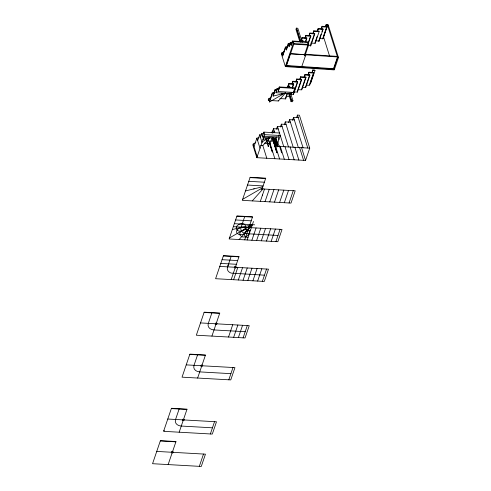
<?xml version="1.0" encoding="UTF-8"?>
<svg xmlns="http://www.w3.org/2000/svg" width="491" height="491" viewBox="0 0 491 491"><rect width="100%" height="100%" fill="white"/><g stroke="black" fill="none" stroke-linecap="round" stroke-linejoin="round"><path stroke-width="0.74" d="M251.883 240.252L256.069 227.959M265.042 201.623L269.234 189.33M281.644 152.897L279.44 145.735M262.501 194.964L262.36 195.381M272.499 137.842L276.893 152.732L272.131 137.535L270.093 143.513L274.856 158.71M227.388 267.57L228.597 263.845M284.344 51.432L281.742 52.942L281.398 53.936L285.369 66.598L334.261 69.894L338.446 57.6L328.123 24.66L326.177 24.55L325.472 26.612M281.576 54.489L281.914 53.488L283.866 52.359M282.564 53.918L282.693 53.531L281.914 53.488M282.534 55.471L285.4 47.062L287.566 46.535M287.72 47.087L285.572 47.609L282.706 56.023L281.742 52.942M255.799 142.525L253.196 144.029L252.853 145.029L256.824 157.691L305.543 160.434L309.729 148.147L299.406 115.201L297.46 115.09L296.717 117.263M270.535 97.74L268.583 98.875L268.246 99.869L268.417 100.422L269.841 100.502M268.417 100.422L268.583 98.875M286.192 49.597L288.199 43.705L290.426 43.834M253.988 146.564L256.854 138.155L259.076 137.615M274.408 92.468L272.241 92.995L269.375 101.404L269.547 101.956L285.167 92.897M269.547 101.956L272.413 93.542L272.241 92.995M288.996 46.24L290.261 42.514L292.489 42.643M257.646 140.684L259.653 134.798L261.138 134.884M277.268 89.767L275.04 89.638L273.033 95.53L273.205 96.076L285.517 93.087M273.205 96.076L275.212 90.191L275.04 89.638M302.106 41.993L297.804 28.263L296.349 28.165L295.95 29.331L299.798 41.612M291.059 45.049L292.427 41.017L308.017 41.901L308.814 44.429L305.347 54.611L305.224 54.231L337.704 56.422L337.863 56.974L333.69 69.237L334.469 69.28L286.357 66.027L286.198 65.481L333.53 68.679L333.69 69.225L333.53 68.679L337.704 56.422M260.451 137.333L261.715 133.607L263.943 133.736M279.33 88.576L277.102 88.448L276.01 92.719L291.599 93.597L292.022 92.357M276.01 92.719L277.102 88.448M285.369 66.598L293.225 43.552L292.427 41.017M286.443 64.757L290.126 53.949M286.149 66.641L294.005 43.595L293.379 41.612M279.471 132.987L263.882 132.11L262.513 136.142L278.102 137.02L278.894 139.548M279.269 86.95L278.072 91.529L293.661 92.412L295.036 88.38L294.864 87.834L279.269 86.95L278.072 91.529M256.824 157.691L264.68 134.644L263.882 132.11M301.143 40.219L302.033 37.598L306.758 37.862L305.764 41.827M301.314 40.765L302.033 37.598M302.536 42.054L302.83 40.127L301.118 40.035M272.83 133.147L272.573 131.122L274.285 131.22M287.763 86.539L287.935 87.091L287.959 85.968L289.672 86.06L289.843 86.612L288.131 86.514L287.959 85.968M272.376 131.962L273.487 128.685L278.213 128.955M287.763 86.809L288.88 83.531L293.6 83.795L292.372 88.441M287.935 87.091L288.131 86.514M288.377 86.042L288.88 83.531M304.979 38.224L305.961 35.327L310.686 35.598L310.858 36.144L308.28 43.699M305.433 37.942L305.961 35.327M179.129 409.021L175.569 419.467A8.255 5.917 -17.4 0 0 181.271 426.053L212.45 427.814M197.585 354.864L194.025 365.31A8.255 5.917 -17.4 0 0 199.72 371.896L230.905 373.657M211.879 312.914L208.319 323.36A8.255 5.917 -17.4 0 0 214.021 329.946L245.199 331.701M231.132 256.4L227.364 267.656A8.255 5.917 -17.4 0 0 227.91 270.682L228.376 271.32A8.255 5.917 -17.4 0 0 231.329 273.113L264.453 275.193M244.671 216.672L240.903 227.922A8.255 5.917 -17.4 0 0 241.449 230.948L241.916 231.592A8.255 5.917 -17.4 0 0 243.99 233.065L246.813 233.704L277.992 235.459M287.204 93.29L285.48 98.353L285.652 98.906L279.79 98.574M285.652 98.906L287.628 93.118M305.592 41.275L306.758 37.862M276.488 129.151L277.415 126.42L282.141 126.69M292.065 83.433L292.802 81.261L297.528 81.531L297.699 82.077L293.508 94.37L290.138 94.18M292.237 83.979L292.802 81.261M308.907 35.953L309.889 33.063L314.608 33.333L314.78 33.879L310.594 46.172M309.361 35.671L309.889 33.063M292.433 87.208L293.6 83.795M308.109 43.153L310.686 35.598M277.624 143.274L276.04 138.21L276.464 136.971M280.361 127.046L281.343 124.155L286.063 124.419M295.748 81.887L296.73 78.996L301.456 79.266L301.627 79.812L297.436 92.105L294.066 91.915M296.165 81.715L296.73 78.996M312.835 33.689L313.817 30.798L318.947 31.086L319.119 31.633L315.142 43.312L310.742 43.067M301.781 66.531L305.568 55.434M305.961 54.28L305.684 55.802L304.224 55.722L308.035 44.386L307.409 42.404M313.289 33.406L313.817 30.798M278.102 137.02L278.79 135.007M293.943 90.516L294.631 88.503M297.528 81.531L293.336 93.824L293.508 94.37M276.065 145.661L277.532 145.741L277.139 146.895L275.678 146.809L276.065 145.661L273.573 137.701M290.494 92.848L292.918 100.581L292.526 101.735L291.065 101.655L291.427 100.587L289.064 93.063M314.608 33.333L310.631 45.006L310.803 45.559L308.109 45.405M168.143 464.584L172.132 452.868M172.525 451.714L175.993 441.538L160.404 440.654L152.554 463.707L201.273 466.45L205.459 454.157L173.059 452.334M179.178 432.203L183.168 420.486M183.56 419.332L187.028 409.156L171.439 408.273L163.583 431.325L212.302 434.069L216.494 421.775L184.094 419.952M197.627 378.045L201.623 366.329M202.016 365.175L205.484 354.999L189.894 354.115L182.038 377.168L230.758 379.911L234.944 367.618L202.55 365.795M211.922 336.09L215.917 324.379M216.31 323.225L219.778 313.043L204.188 312.166L196.332 335.212L245.052 337.961L249.244 325.668L216.844 323.839M231.181 279.582L235.171 267.865M235.563 266.711L239.031 256.535L223.442 255.651L215.592 278.704L264.311 281.447L268.497 269.154L236.097 267.331M244.721 239.847L248.71 228.131M249.103 226.983L252.57 216.801L236.981 215.923L229.125 238.97L277.845 241.719L282.037 229.426L249.637 227.597M262.268 188.354L265.735 178.172L250.146 177.294L242.29 200.34L291.01 203.084L295.201 190.796L262.802 188.967M276.801 145.698L280.269 135.522L264.68 134.644M284.289 124.782L285.271 121.891L290.402 122.179M299.676 79.622L300.658 76.731L305.795 77.019L305.967 77.572L301.775 89.859L298.111 89.657M300.093 79.45L300.658 76.731M317.174 31.449L318.156 28.552L322.875 28.822L323.047 29.368L318.862 41.661M317.628 31.166L318.156 28.552M301.456 79.266L297.264 91.553L297.436 92.105M233.624 279.717L237.81 267.423M247.163 239.989L253.473 221.472M260.322 201.359L264.514 189.066M276.893 152.732L277.034 152.314M317.076 36.58L314.97 42.766L315.142 43.312M288.628 122.535L289.61 119.644L294.33 119.914M304.015 77.382L304.997 74.485L309.717 74.755L309.889 75.301L305.703 87.594L302.333 87.404M304.432 77.204L304.997 74.485M321.096 29.178L322.084 26.287L326.803 26.557L326.975 27.103L322.998 38.783L319.629 38.593M321.556 28.895L322.084 26.287M301.603 89.313L305.795 77.019M321.004 34.315L318.898 40.495L319.07 41.048L315.701 40.857M321.943 31.565L322.875 28.822M292.55 120.27L293.538 117.38L298.258 117.644M307.943 75.111L308.925 72.22L313.645 72.49L313.817 73.036L309.631 85.33L306.261 85.139M238.344 279.987L242.529 267.693M308.36 74.939L308.925 72.22M325.883 26.471L326.177 24.55M309.717 74.755L305.531 87.048L305.703 87.594M326.57 27.238L322.826 38.23L322.998 38.783M312.11 72.103L312.847 69.937L314.792 70.041L314.97 70.594L310.778 82.887L310.607 82.335L312.822 75.829M312.282 72.65L312.847 69.937M309.459 84.777L313.645 72.49M243.063 280.251L247.255 267.957M256.603 240.516L260.789 228.229M269.768 201.887L273.953 189.6M228.53 337.029L232.716 324.735M247.783 280.514L251.975 268.221M261.322 240.786L265.514 228.493M274.487 202.157L278.673 189.864M233.661 337.317L237.853 325.024M252.92 280.803L257.106 268.516M266.46 241.075L270.645 228.781M279.618 202.445L283.81 190.152M238.38 337.581L242.572 325.294M257.64 281.073L261.826 268.78M271.179 241.339L275.365 229.052M284.338 202.709L288.53 190.416M199.321 466.34L203.507 454.046M210.357 433.958L214.542 421.665M228.812 379.801L232.998 367.507M243.106 337.851L247.292 325.558M262.36 281.337L266.552 269.043M275.899 241.609L280.085 229.315M289.064 202.979L293.25 190.686M286.566 87.674L287.585 86.533M271.265 100.581L278.385 100.98L285.504 93.026M271.179 132.834L272.376 131.698M260.69 145.471L262.826 145.588L269.927 137.652M252.257 200.905L262.427 189.532M239.099 239.534L252.374 224.694L232.335 229.561M268.755 99.421L270.707 98.292M291.427 100.587L292.918 100.581M261.801 142.034L268.958 137.885M276.967 145.213L276.04 145.747L273.542 137.787M242.628 199.346L262.433 187.863M229.469 237.975L252.374 224.694M262.838 139.426L269.952 137.695M265.803 138.701L268.184 146.3L268.749 146.165L266.368 138.566M253.651 188.949L254.215 188.814M272.413 93.542L274.579 93.02M268.184 146.3L268.749 146.165M245.494 190.931L262.82 186.721M250.52 230.126L246.893 230.973L244.561 233.501A4.996 3.584 -17.4 0 0 244.972 236.232L246.728 237.343L247.992 237.552M326.349 25.096L328.295 25.207M322.256 26.839L326.975 27.103M318.328 29.104L323.047 29.368M313.988 31.344L319.119 31.633M310.06 33.615L314.78 33.879M306.132 35.88L310.858 36.144M302.204 38.145L306.93 38.408M301.29 40.581L303.002 40.679M308.188 42.447L292.599 41.569L291.231 45.595L290.261 42.514M293.225 43.552L308.814 44.429M293.79 44.208L307.875 45.006M289.15 44.3L288.37 44.258L286.363 50.143L285.4 47.062M285.572 47.609L286.351 47.658L286.769 48.977M306.077 54.648L290.531 53.777L337.863 56.974M329.664 56.379L323.538 36.843L327.515 25.164L337.667 57.551L338.446 57.6M313.019 70.483L314.97 70.594M309.097 72.772L313.817 73.036M305.169 75.037L309.889 75.301M300.83 77.277L305.967 77.572M296.902 79.548L301.627 79.812M292.974 81.813L297.699 82.077M289.052 84.078L293.771 84.348M279.44 87.502L295.036 88.38M277.274 89L279.502 89.123M275.212 90.191L276.697 90.27M286.21 96.445L289.58 96.635M263.415 137.498L276.04 138.21M270.651 141.058L274.021 141.248L279.575 158.974M264.232 143.182L270.093 143.513M309.729 148.147L277.335 146.318L274.696 137.977M250.042 177.601L265.631 178.479M248.771 181.32L264.361 182.204M247.501 185.046L263.09 185.923M236.877 216.23L252.466 217.108M235.606 219.956L251.196 220.833M234.342 223.675L254.651 224.817M233.317 226.676L248.906 227.56M223.337 255.964L238.927 256.842M222.073 259.684L237.662 260.561M220.803 263.403L236.392 264.287M219.778 266.41L235.367 267.288M204.084 312.472L219.673 313.35M200.524 322.918L216.114 323.802M189.79 354.428L205.379 355.306M186.23 364.874L201.819 365.752M171.334 408.586L186.924 409.463M167.775 419.032L183.364 419.909M163.779 430.748L164.51 430.785M160.299 440.967L175.888 441.845M156.739 451.413L172.329 452.291M304.616 54.556L304.604 54.188M296.454 28.19L300.885 42.324M296.349 28.165L300.596 41.717M304.445 54.176L304.567 54.562M291.629 44.429L291.212 43.11L290.433 43.067L289.168 46.786L288.199 43.705M282.693 53.531L283.104 54.857M293.489 91.86L293.661 92.412M291.427 93.051L291.599 93.597M297.46 115.09L307.783 148.036M289.211 92.983L291.568 100.508M288.383 93.106L291.065 101.655M293.538 117.38L303.064 147.766M301.413 147.257L305.543 160.434M299.51 147.3L303.591 160.324M281.76 93.407L281.932 93.959M289.61 119.644L298.338 147.503M281.19 93.548L281.361 94.094M294.846 147.202L298.872 160.06M285.271 121.891L293.207 147.214M278.213 100.434L278.385 100.98M290.071 146.772L294.152 159.796M281.343 124.155L288.487 146.944M285.001 146.686L289.021 159.507M277.415 126.42L283.767 146.68M280.22 146.214L284.301 159.237M273.487 128.685L274.739 132.668M277.685 142.071L279.048 146.416M275.408 137.854L277.354 144.072M272.573 131.122L273.027 132.57M272.198 131.692L272.597 132.957M273.683 137.707L276.181 145.667M272.812 137.67L275.678 146.809M272.192 137.363L276.961 152.56M268.282 139.008L272.352 152.038L268.362 139.401M261.715 133.607L263.305 138.671M259.653 134.798L262.034 142.396M262.826 145.588L266.791 158.249M256.854 138.155L260.027 148.282M253.196 144.029L257.161 156.697M337.507 56.999L337.667 57.551M337.311 57.576L337.47 58.122M236.318 227.223L236.349 229.119L237.638 230.561A4.996 3.584 -17.4 0 0 241.112 231.095C248.09 230.512 246.648 221.343 239.731 224.105A4.996 3.584 -17.4 0 0 236.791 226.265L236.318 227.223M246.353 230.666L244.586 233.391A4.996 3.584 -17.4 0 1 241.001 234.723L238.632 234.391L237.03 233.157A4.996 3.584 -17.4 0 1 236.914 230.371L238.393 228.616L241.971 227.29A4.996 3.584 -17.4 0 1 245.267 228.137L246.31 229.714L246.353 230.666M249.526 233.004L247.722 235.723L245.408 236.822A4.996 3.584 -17.4 0 1 241.775 236.68L240.191 235.428L239.835 234.563A4.996 3.584 -17.4 0 1 240.725 231.715C242.615 229.647 246.077 228.812 248.477 230.463A4.996 3.584 -17.4 0 1 249.526 233.004M171.795 451.671L171.402 452.825L172.863 452.911L173.255 451.757L171.795 451.671M182.83 419.289L182.437 420.443L183.898 420.529L184.291 419.375L182.83 419.289M201.285 365.132L200.893 366.286L202.353 366.372L202.746 365.218L201.285 365.132M215.58 323.182L215.187 324.336L216.648 324.416L217.04 323.262L215.58 323.182M234.833 266.668L234.44 267.822L235.901 267.908L236.294 266.754L234.833 266.668M248.372 226.94L247.98 228.094L249.44 228.174L249.833 227.02L248.372 226.94M261.537 188.311L261.144 189.465L262.605 189.544L262.998 188.391L261.537 188.311"/></g></svg>
